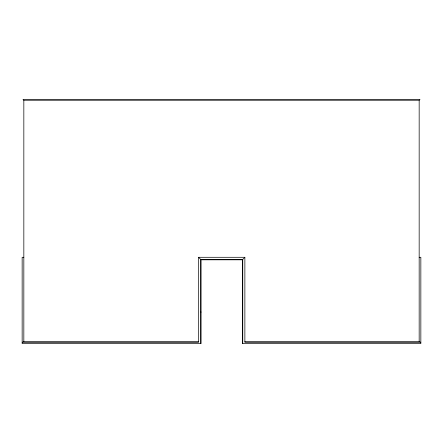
<?xml version="1.0" encoding="UTF-8"?>
<svg xmlns="http://www.w3.org/2000/svg" width="443" height="443" viewBox="0 0 443 443"><rect width="100%" height="100%" fill="white"/><g stroke="black" fill="none" stroke-linecap="round" stroke-linejoin="round"><path stroke-width="0.66" d="M242.758 343.596L242.758 259.393L244.868 257.289L198.553 257.289L198.553 342.328L22.15 342.328L23.833 341.642L198.553 341.642M419.167 100.245L420.008 99.404L22.992 99.404L23.833 100.245L419.167 100.245L419.167 341.642L420.85 342.328L244.868 342.328L244.868 257.289M23.833 257.289L22.15 257.289L22.15 343.596L201.083 343.596L201.083 259.814L242.338 259.814L242.338 343.596L420.85 343.596L420.85 257.289L419.167 257.289M198.553 257.289L200.662 259.393L242.758 259.393M200.662 312.06L201.083 312.06M244.868 341.642L419.167 341.642M200.662 259.393L200.662 343.596M23.833 100.245L23.833 341.642"/></g></svg>
